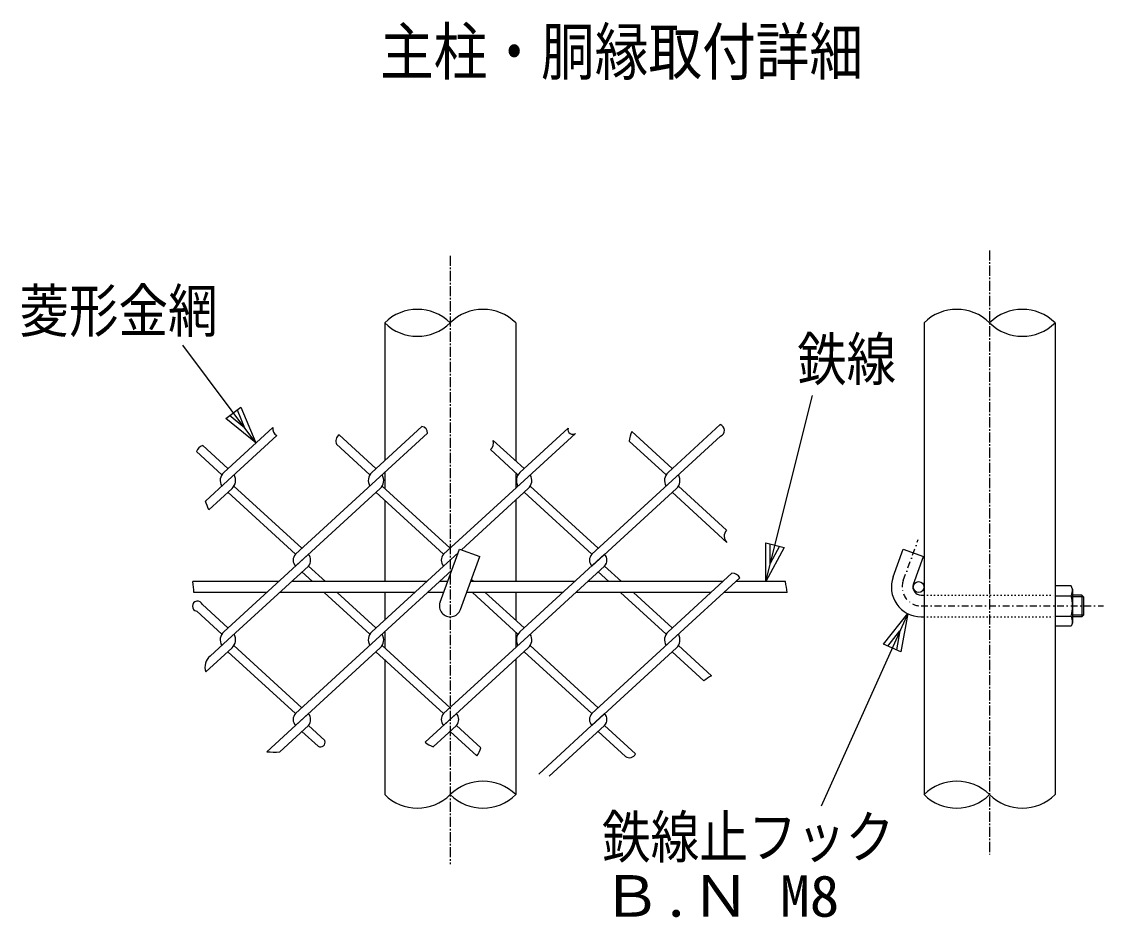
# Model space of a CAD drawing. Units: millimetres, scale not verified. Extents: x -2970 to 2970, y -2100 to 2100.
# Drawn here: x 940 to 1743, y 526 to 1190 of the extents above; entities that cross this region are included whole.
import ezdxf
from ezdxf.enums import TextEntityAlignment as Align

# ---------------------------------------------------------------- set-up
doc = ezdxf.new("R2010")
doc.units = ezdxf.units.MM
doc.header["$LTSCALE"] = 10
for name, pattern in [('USER1', [1.125, 0.75, -0.125, 0.125, -0.125]), ('USER2', [0.26, 0.01, -0.25]), ('USER3', [1.01, 0.5, -0.25, 0.01, -0.25])]:
    doc.linetypes.add(name, pattern=pattern)
doc.layers.add('0-1_1', color=7, linetype='Continuous', lineweight=25)
doc.layers.add('0-2_0', color=7, linetype='Continuous', lineweight=25)
doc.styles.add('ＭＳ ゴシック', font='')
doc.styles.get('ＭＳ ゴシック').set_extended_font_data('MS Gothic')

# ---------------------------------------------------------------- blocks, each defined once
blk = doc.blocks.new('C89')
at = {"layer": '0-1_1', "color": 4}
blk.add_line((9389.4, 17140.2), (9735.3, 18521.2), dxfattribs=at)
blk.add_lwpolyline([(9525.3, 17394.8), (9389.4, 17140.2), (9389.5, 17428.8)], close=True, dxfattribs=at)
blk.add_lwpolyline([(9491.3, 17403.3), (9423.4, 17276), (9423.4, 17420.3)], dxfattribs=at)
blk = doc.blocks.new('C90')
at = {"layer": '0-1_1', "color": 4}
blk.add_line((10442.3, 16903.6), (9800.7, 15475.5), dxfattribs=at)
blk.add_lwpolyline([(10263.7, 16676.9), (10442.3, 16903.6), (10391.4, 16619.5)], close=True, dxfattribs=at)
blk.add_lwpolyline([(10295.6, 16662.5), (10384.9, 16775.9), (10359.5, 16633.9)], dxfattribs=at)
blk = doc.blocks.new('C93')
at = {"layer": '0-1_1', "color": 4}
blk.add_line((22168.3, 18875.2), (21625.2, 19599.4), dxfattribs=at)
blk.add_lwpolyline([(22056.3, 19141.2), (22168.3, 18875.2), (21944.3, 19057.2)], close=True, dxfattribs=at)
blk.add_lwpolyline([(22028.3, 19120.2), (22084.3, 18987.2), (21972.3, 19078.2)], dxfattribs=at)

msp = doc.modelspace()

# ---------------------------------------------------------------- linework, layer by layer
at = {"layer": '0-1_1', "color": 4, "linetype": 'USER1'}
for p, q in [((1658.24, 1020.39), (1658.24, 572.27)), ((1258.24, 1016.47), (1258.24, 565.14))]:
    msp.add_line(p, q, dxfattribs=at)
at = {"layer": '0-1_1'}
for p, q in [((1209.64, 966.71), (1209.64, 864.47)), ((1306.84, 966.71), (1306.84, 864.26)), ((1609.64, 966.71), (1609.64, 616.71)), ((1706.84, 966.71), (1706.84, 616.71)), ((1419.82, 855.76), (1458.53, 891.23)), ((1090.28, 855.76), (1126.74, 889.17)), ((1093.36, 849.79), (1129.7, 883.09)), ((1203.2, 858.57), (1175.8, 883.69)), ((1200.13, 855.76), (1237.25, 889.78)), ((1203.2, 849.79), (1241.35, 884.74)), ((1309.98, 855.76), (1345.69, 888.48)), ((1313.05, 849.79), (1351.14, 884.69)), ((1422.9, 858.57), (1392.96, 886.01)), ((1422.9, 849.79), (1458.73, 882.62)), ((1093.36, 858.57), (1074.7, 875.67)), ((1198.66, 853.95), (1173.95, 876.59)), ((1313.05, 858.57), (1290.22, 879.49)), ((1418.35, 853.95), (1391.06, 878.96)), ((1088.81, 853.95), (1070.04, 871.15)), ((1308.5, 853.95), (1288.12, 872.63)), ((1209.64, 855.69), (1209.64, 843.89)), ((1306.84, 855.48), (1306.84, 844.1)), ((1093.36, 849.79), (1076.72, 834.54)), ((1096.43, 843.81), (1079.23, 828.05)), ((1097.9, 845.62), (1148.28, 799.46)), ((1203.2, 849.79), (1143.48, 795.06)), ((1206.28, 843.81), (1143.5, 786.29)), ((1207.75, 845.62), (1258.13, 799.46)), ((1313.05, 849.79), (1253.33, 795.06)), ((1316.13, 843.81), (1266.55, 798.38)), ((1317.6, 845.62), (1367.98, 799.46)), ((1422.9, 849.79), (1363.18, 795.06)), ((1425.97, 843.81), (1363.2, 786.29)), ((1427.45, 845.62), (1463.15, 812.91)), ((1093.36, 841), (1143.48, 795.06)), ((1203.2, 841), (1253.33, 795.06)), ((1209.64, 835.1), (1209.64, 774.71)), ((1306.84, 835.31), (1306.84, 774.71)), ((1313.05, 841), (1363.18, 795.06)), ((1422.9, 841), (1463.48, 803.81)), ((1090.28, 737.52), (1153.06, 795.05)), ((1264.07, 796.11), (1253.35, 786.29)), ((1309.98, 737.52), (1372.75, 795.05)), ((1093.36, 731.55), (1153.08, 786.27)), ((1165.69, 774.71), (1153.08, 786.27)), ((1200.13, 737.52), (1253.35, 786.29)), ((1265.76, 753.98), (1280.12, 793.44)), ((1313.05, 731.55), (1372.77, 786.27)), ((1385.39, 774.71), (1372.77, 786.27)), ((1601.76, 772.76), (1609.24, 793.33)), ((1156.1, 774.71), (1148.28, 781.88)), ((1203.2, 731.55), (1259.27, 782.93)), ((1375.8, 774.71), (1367.98, 781.88)), ((1419.82, 737.52), (1467.21, 780.94)), ((1130.87, 774.71), (1067.44, 774.71)), ((1240.72, 774.71), (1140.46, 774.71)), ((1256.28, 774.71), (1250.31, 774.71)), ((1350.56, 774.71), (1273.31, 774.71)), ((1275.54, 774.71), (1273.87, 776.25)), ((1460.41, 774.71), (1360.15, 774.71)), ((1422.9, 731.55), (1473.13, 777.57)), ((1506.78, 774.71), (1470, 774.71)), ((1718.69, 771.71), (1706.84, 771.71)), ((1706.84, 771.71), (1706.84, 741.71)), ((1719.84, 769.21), (1718.69, 771.71)), ((1122.14, 766.71), (1068.24, 766.71)), ((1231.98, 766.71), (1131.73, 766.71)), ((1198.66, 735.72), (1164.83, 766.71)), ((1203.2, 740.34), (1174.42, 766.71)), ((1209.64, 766.71), (1209.64, 746.24)), ((1253.37, 766.71), (1241.58, 766.71)), ((1341.83, 766.71), (1270.4, 766.71)), ((1308.5, 735.72), (1274.68, 766.71)), ((1313.05, 740.34), (1284.27, 766.71)), ((1306.84, 766.71), (1306.84, 746.03)), ((1451.68, 766.71), (1351.42, 766.71)), ((1418.35, 735.72), (1384.53, 766.71)), ((1422.9, 740.34), (1394.12, 766.71)), ((1508.24, 766.71), (1461.27, 766.71)), ((1607.4, 764.71), (1609.64, 764.71)), ((1706.84, 764.21), (1718.69, 764.21)), ((1726.64, 764.71), (1719.84, 764.71)), ((1727.84, 763.51), (1726.64, 764.71)), ((1726.64, 764.71), (1726.64, 748.71)), ((1727.84, 763.51), (1727.84, 749.91)), ((1093.36, 740.34), (1074.47, 757.65)), ((1088.81, 735.72), (1070.22, 752.75)), ((1607.4, 748.71), (1609.64, 748.71)), ((1706.84, 749.22), (1718.69, 749.22)), ((1726.64, 748.71), (1719.84, 748.71)), ((1727.84, 749.91), (1726.64, 748.71)), ((1093.36, 731.55), (1080.17, 719.47)), ((1203.2, 731.55), (1143.48, 676.83)), ((1209.64, 737.45), (1209.64, 725.65)), ((1313.05, 731.55), (1253.33, 676.83)), ((1306.84, 737.24), (1306.84, 725.86)), ((1422.9, 731.55), (1363.18, 676.83)), ((1096.43, 725.58), (1077.09, 707.85)), ((1093.36, 722.76), (1143.48, 676.83)), ((1097.9, 727.38), (1148.28, 681.22)), ((1206.28, 725.58), (1143.5, 668.06)), ((1203.2, 722.76), (1253.33, 676.83)), ((1207.75, 727.38), (1258.13, 681.22)), ((1316.13, 725.58), (1253.35, 668.06)), ((1313.05, 722.76), (1363.18, 676.83)), ((1317.6, 727.38), (1367.98, 681.22)), ((1425.97, 725.58), (1363.2, 668.06)), ((1422.9, 722.76), (1446.37, 701.26)), ((1427.45, 727.38), (1452.03, 704.85)), ((1209.64, 716.86), (1209.64, 616.71)), ((1306.84, 717.07), (1306.84, 616.71)), ((1122.23, 648.56), (1153.06, 676.81)), ((1239.69, 655.53), (1262.91, 676.81)), ((1323.88, 632.03), (1372.75, 676.81)), ((1131.81, 648.55), (1153.08, 668.04)), ((1165.36, 656.78), (1153.08, 668.04)), ((1245.59, 652.15), (1262.92, 668.04)), ((1280.95, 651.52), (1262.92, 668.04)), ((1331.69, 630.39), (1372.77, 668.04)), ((1395.7, 647.03), (1372.77, 668.04)), ((1160.25, 652.67), (1148.28, 663.64)), ((1278, 645.44), (1258.13, 663.64)), ((1388.33, 644.99), (1367.98, 663.64))]:
    msp.add_line(p, q, dxfattribs=at)
at = {"layer": '0-1_1', "color": 4, "linetype": 'USER3'}
for p, q in [((1594.24, 775.5), (1605.35, 806.03)), ((1607.4, 756.71), (1742.63, 756.71))]:
    msp.add_line(p, q, dxfattribs=at)
at = {"layer": '0-1_1', "linetype": 'USER2'}
for p, q in [((1609.64, 764.71), (1706.84, 764.71)), ((1609.64, 748.71), (1706.84, 748.71))]:
    msp.add_line(p, q, dxfattribs=at)
at = {"layer": '0-1_1', "color": 4}
for p, q in [((1727.84, 763.51), (1719.84, 763.51)), ((1727.84, 749.91), (1719.84, 749.91))]:
    msp.add_line(p, q, dxfattribs=at)
at = {"layer": '0-1_1'}
for points in [[(1250.72, 759.45), (1265.09, 798.92), (1280.12, 793.44)], [(1586.72, 778.24), (1594.21, 798.8), (1609.24, 793.33)], [(1719.84, 769.21), (1719.84, 744.21), (1718.69, 741.71), (1706.84, 741.71)]]:
    msp.add_lwpolyline(points, dxfattribs=at)
msp.add_circle((1605.64, 770.71), 4, dxfattribs=at)
at = {"layer": '0-1_1', "color": 4}
for centre, radius, start, end in [((1233.94, 942.19), 34.52, 45.26329, 134.73663), ((1282.54, 942.19), 34.52, 45.26329, 134.73663), ((1633.94, 942.19), 34.52, 45.26329, 134.73663), ((1682.54, 942.19), 34.52, 45.26329, 134.73663), ((1233.94, 991.24), 34.52, 225.26355, 314.73669), ((1682.54, 991.24), 34.52, 225.26337, 314.73669), ((1456.95, 886.88), 4.62, 292.60126, 69.99497), ((1132.11, 888.02), 5.48, 167.87253, 243.97788), ((1179.29, 878.99), 5.85, 126.60717, 204.21182), ((1236.62, 885.08), 4.74, 355.8866, 82.28421), ((1349.15, 887.63), 3.56, 166.11601, 304.07837), ((1412.79, 876.9), 21.82, 155.31758, 174.58073), ((1076.92, 868.72), 7.3, 107.75444, 160.57173), ((1282.69, 878.04), 7.67, 315.0863, 10.91983), ((672.77, 674.31), 434.57, 20.7187, 21.63587), ((1467.83, 808.52), 6.41, 136.88495, 227.33714), ((1467.06, 773.81), 7.14, 31.85026, 88.81895), ((952.29, 759.19), 116.19, 3.71096, 7.67615), ((1180.37, 711.01), 332.57, 9.64231, 11.04335), ((1070.83, 756.52), 3.81, 17.28237, 260.90268), ((1086.39, 711.6), 10.03, 128.34595, 201.94916), ((1473.27, 665.15), 45.03, 118.14438, 126.69124), ((1161.96, 655.78), 3.55, 241.29324, 16.34576), ((1254.25, 674.12), 23.61, 231.91876, 248.48406), ((1266.95, 654.56), 14.33, 320.42987, 347.72482), ((1127.06, 692.12), 43.83, 263.66666, 276.21576), ((1391.18, 649.04), 4.95, 234.8794, 336.00775), ((1282.54, 592.19), 34.52, 45.26356, 134.73663), ((1633.94, 592.19), 34.52, 45.26329, 134.73663), ((1233.94, 641.24), 34.52, 225.26337, 314.73669), ((1282.54, 641.24), 34.52, 225.26337, 314.73669), ((1633.94, 641.24), 34.52, 225.26364, 314.73679), ((1682.54, 641.24), 34.52, 225.26364, 314.73679)]:
    msp.add_arc(centre, radius, start, end, dxfattribs=at)
at = {"layer": '0-1_1'}
for centre, radius, start, end in [((1095.75, 849.79), 8.1, 132.49985, 210.96317), ((1090.96, 849.79), 8.1, 312.49994, 30.96311), ((1205.6, 849.79), 8.1, 132.49965, 210.96317), ((1200.81, 849.79), 8.1, 312.50012, 30.96311), ((1315.45, 849.79), 8.1, 132.49965, 210.96317), ((1310.65, 849.79), 8.1, 312.50012, 30.96311), ((1425.3, 849.79), 8.1, 132.49965, 210.96317), ((1420.5, 849.79), 8.1, 312.50012, 30.96311), ((1148.28, 790.67), 6.48, 137.49927, 222.4995), ((1148.28, 790.67), 6.48, 317.50058, 42.50064), ((1258.13, 790.67), 6.48, 137.49927, 222.49973), ((1258.13, 790.67), 6.48, 34.95305, 42.50065), ((1367.98, 790.67), 6.48, 137.49927, 222.49973), ((1367.98, 790.67), 6.48, 317.50034, 42.50064), ((1607.4, 770.71), 22, 160.00006, 270), ((1607.4, 770.71), 6, 159.99977, 270), ((1708.42, 769.21), 11.43, 334.02042, 0), ((1694.94, 756.71), 24.9, 342.48389, 17.51721), ((1258.24, 756.71), 8, 159.99965, 339.99972), ((1708.42, 744.21), 11.43, 0, 25.97959), ((1095.75, 731.55), 8.1, 132.49985, 210.96317), ((1090.96, 731.55), 8.1, 312.49994, 30.96311), ((1205.6, 731.55), 8.1, 132.49965, 210.96317), ((1200.81, 731.55), 8.1, 312.50012, 30.96311), ((1315.45, 731.55), 8.1, 132.49965, 210.96317), ((1310.65, 731.55), 8.1, 312.50012, 30.96311), ((1425.3, 731.55), 8.1, 132.49965, 210.96317), ((1420.5, 731.55), 8.1, 312.50012, 30.96311), ((1148.28, 672.43), 6.48, 137.49927, 222.4995), ((1148.28, 672.43), 6.48, 317.50058, 42.50064), ((1258.13, 672.43), 6.48, 137.49927, 222.49973), ((1258.13, 672.43), 6.48, 317.50034, 42.50064), ((1367.98, 672.43), 6.48, 137.49927, 222.49973), ((1367.98, 672.43), 6.48, 317.50034, 42.50064)]:
    msp.add_arc(centre, radius, start, end, dxfattribs=at)
at = {"layer": '0-1_1', "color": 4, "linetype": 'USER3'}
msp.add_arc((1607.4, 770.71), 14, 160.00006, 270, dxfattribs=at)

# ---------------------------------------------------------------- block references
at = {"layer": '0-2_0', "xscale": 0.1, "yscale": 0.1}
for name, p in [('C93', (-1102.67, -1009.89)), ('C89', (553.29, -939.31)), ('C90', (553.29, -939.31))]:
    msp.add_blockref(name, p, dxfattribs=at)

# ---------------------------------------------------------------- texts
at = {"layer": '0-1_1', "color": 4, "style": 'ＭＳ ゴシック'}
for s, height, width, p in [('主柱・胴縁取付詳細', 34.34, 0.85, (1206.14, 1140.4)), ('菱形金網', 31.7, 0.85, (938.76, 950.3)), ('鉄線', 31.6, 0.85, (1515.62, 914.48)), ('鉄線止フック', 31.18, 0.85, (1370.74, 560.41)), ('Ｂ.Ｎ M8', 30.78, 1.05, (1370.74, 516.95))]:
    msp.add_text(s, height=height, dxfattribs=dict(at, width=width)).set_placement(p, align=Align.BOTTOM_LEFT)

doc.saveas('drawing.dxf')
